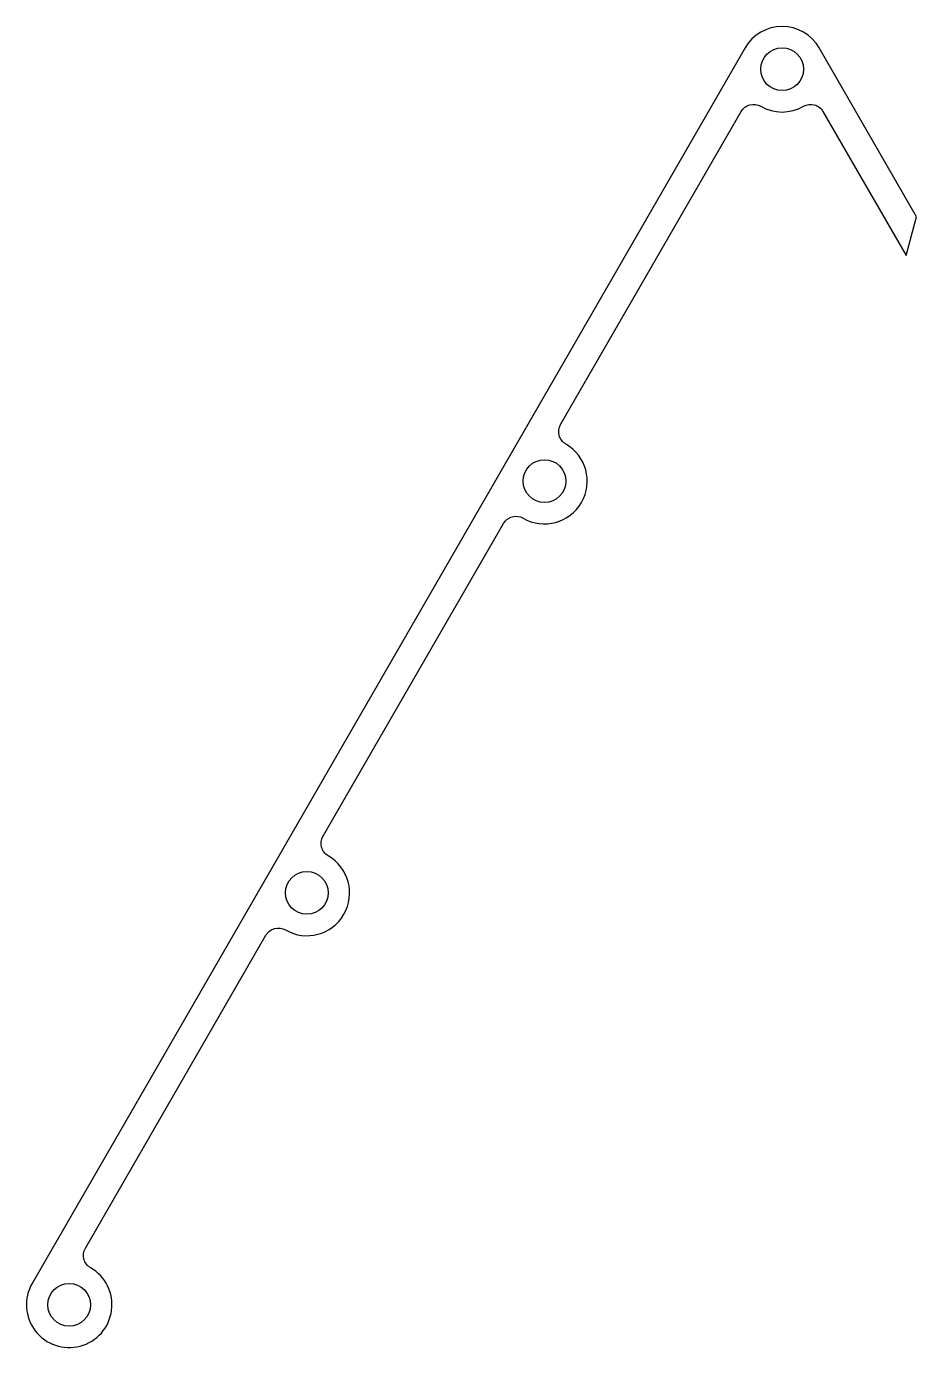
# Model space of a CAD drawing. Extents: x -53 to 9.4, y -89.6 to 3.
import ezdxf

# ---------------------------------------------------------------- set-up
doc = ezdxf.new("R2010")
doc.units = 0
doc.layers.get('0').update_dxf_attribs({"linetype": 'CONTINUOUS'})

msp = doc.modelspace()

# ---------------------------------------------------------------- linework, layer by layer
msp.add_lwpolyline([(-52.598, -85.102, 2.414214), (-48.5, -84.004, -0.414214), (-48.866, -82.638), (-36.199, -60.699, -0.414214), (-34.833, -60.333, 1), (-31.833, -55.136, -0.414214), (-32.199, -53.77), (-19.533, -31.831, -0.414214), (-18.167, -31.465, 1), (-15.167, -26.269, -0.414214), (-15.533, -24.903), (-2.866, -2.964, -0.414214), (-1.5, -2.598, 0.267949), (1.5, -2.598, -0.414214), (2.866, -2.964), (8.699, -13.067), (9.431, -10.335), (2.598, 1.5, 0.57735), (-2.598, 1.5)], format="xyb", close=True)
for centre in [(0, 0), (-16.667, -28.867), (-33.333, -57.734), (-50, -86.602)]:
    msp.add_circle(centre, 1.5)

doc.saveas('drawing.dxf')
